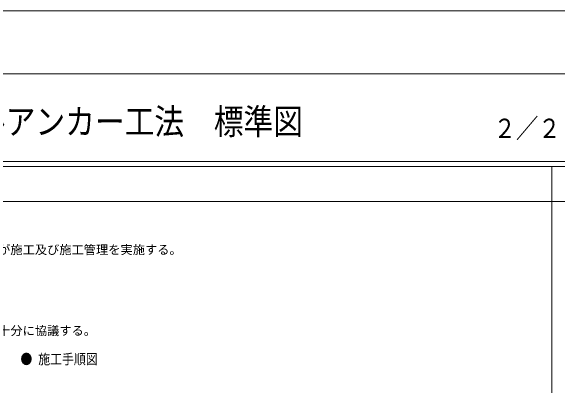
# Model space of a CAD drawing. Units: millimetres, scale not verified. Extents: x -56424 to 29700, y -21000 to 21000.
# Drawn here: x -16365 to -749, y 10309 to 21000 of the extents above; entities that cross this region are included whole.
import ezdxf
from ezdxf.enums import TextEntityAlignment as Align

# ---------------------------------------------------------------- set-up
doc = ezdxf.new("R2010")
doc.units = ezdxf.units.MM
doc.header["$LTSCALE"] = 70
for name, color, linetype in [('0-1_01_TITLE', 7, 'Continuous'), ('0-4_02_TEXT', 7, 'Continuous'), ('0-7_06_HYOU', 7, 'Continuous')]:
    doc.layers.add(name, color=color, linetype=linetype)
doc.layers.add('0-3_DEFPOINTS', color=7, linetype='Continuous', lineweight=18)
doc.layers.add('0-8_00_WAKU', color=9, linetype='Continuous', lineweight=18)
doc.styles.add('ＭＳ ゴシック', font='')
doc.styles.get('ＭＳ ゴシック').set_extended_font_data('MS Gothic')

# ---------------------------------------------------------------- blocks, each defined once
blk = doc.blocks.new('U19')
at = {"layer": '0-4_02_TEXT', "style": 'ＭＳ ゴシック'}
blk.add_text('本工法は岡部(株)・グループ会社により教育・技術指導を受けた者が施工及び施工管理を実施する。', height=256.6, dxfattribs=at).set_placement((2468.77, 34971.67), align=Align.BOTTOM_LEFT)
blk = doc.blocks.new('U54')
at = {"layer": '0-4_02_TEXT', "style": 'ＭＳ ゴシック'}
blk.add_text('本工法の実施に必要となる準備工事の実施範囲や施工手順について十分に協議する。', height=256.6, dxfattribs=at).set_placement((2468.77, 32658.58), align=Align.BOTTOM_LEFT)

msp = doc.modelspace()

# ---------------------------------------------------------------- linework, layer by layer
at = {"layer": '0-3_DEFPOINTS'}
msp.add_line((-29700, 21000), (29700, 21000), dxfattribs=at)
at = {"layer": '0-8_00_WAKU'}
for p, q in [((-27700, 19200), (27700, 19200)), ((-27700, 16700), (27700, 16700)), ((-27900, 16550), (27900, 16550)), ((-900, -16700), (-900, 16550)), ((-27900, 15550), (27900, 15550))]:
    msp.add_line(p, q, dxfattribs=at)

# ---------------------------------------------------------------- block references
at = {"layer": '0-7_06_HYOU'}
for name in ['U19', 'U54']:
    msp.add_blockref(name, (-29700, -21000), dxfattribs=at)

# ---------------------------------------------------------------- texts
at = {"layer": '0-1_01_TITLE', "style": 'ＭＳ ゴシック', "width": 0.85}
for s, height, p in [('クラウンパイルアンカー工法\u3000標準図', 733.1, (-22463.64, 17252.1)), ('２／２', 549.9, (-2562.28, 17206.42))]:
    msp.add_text(s, height=height, dxfattribs=at).set_placement(p, align=Align.BOTTOM_LEFT)
at = {"layer": '0-4_02_TEXT', "style": 'ＭＳ ゴシック', "width": 0.85}
msp.add_text('● 施工手順図', height=293.3, dxfattribs=at).set_placement((-16092.64, 10816.16), align=Align.BOTTOM_LEFT)

doc.saveas('drawing.dxf')
